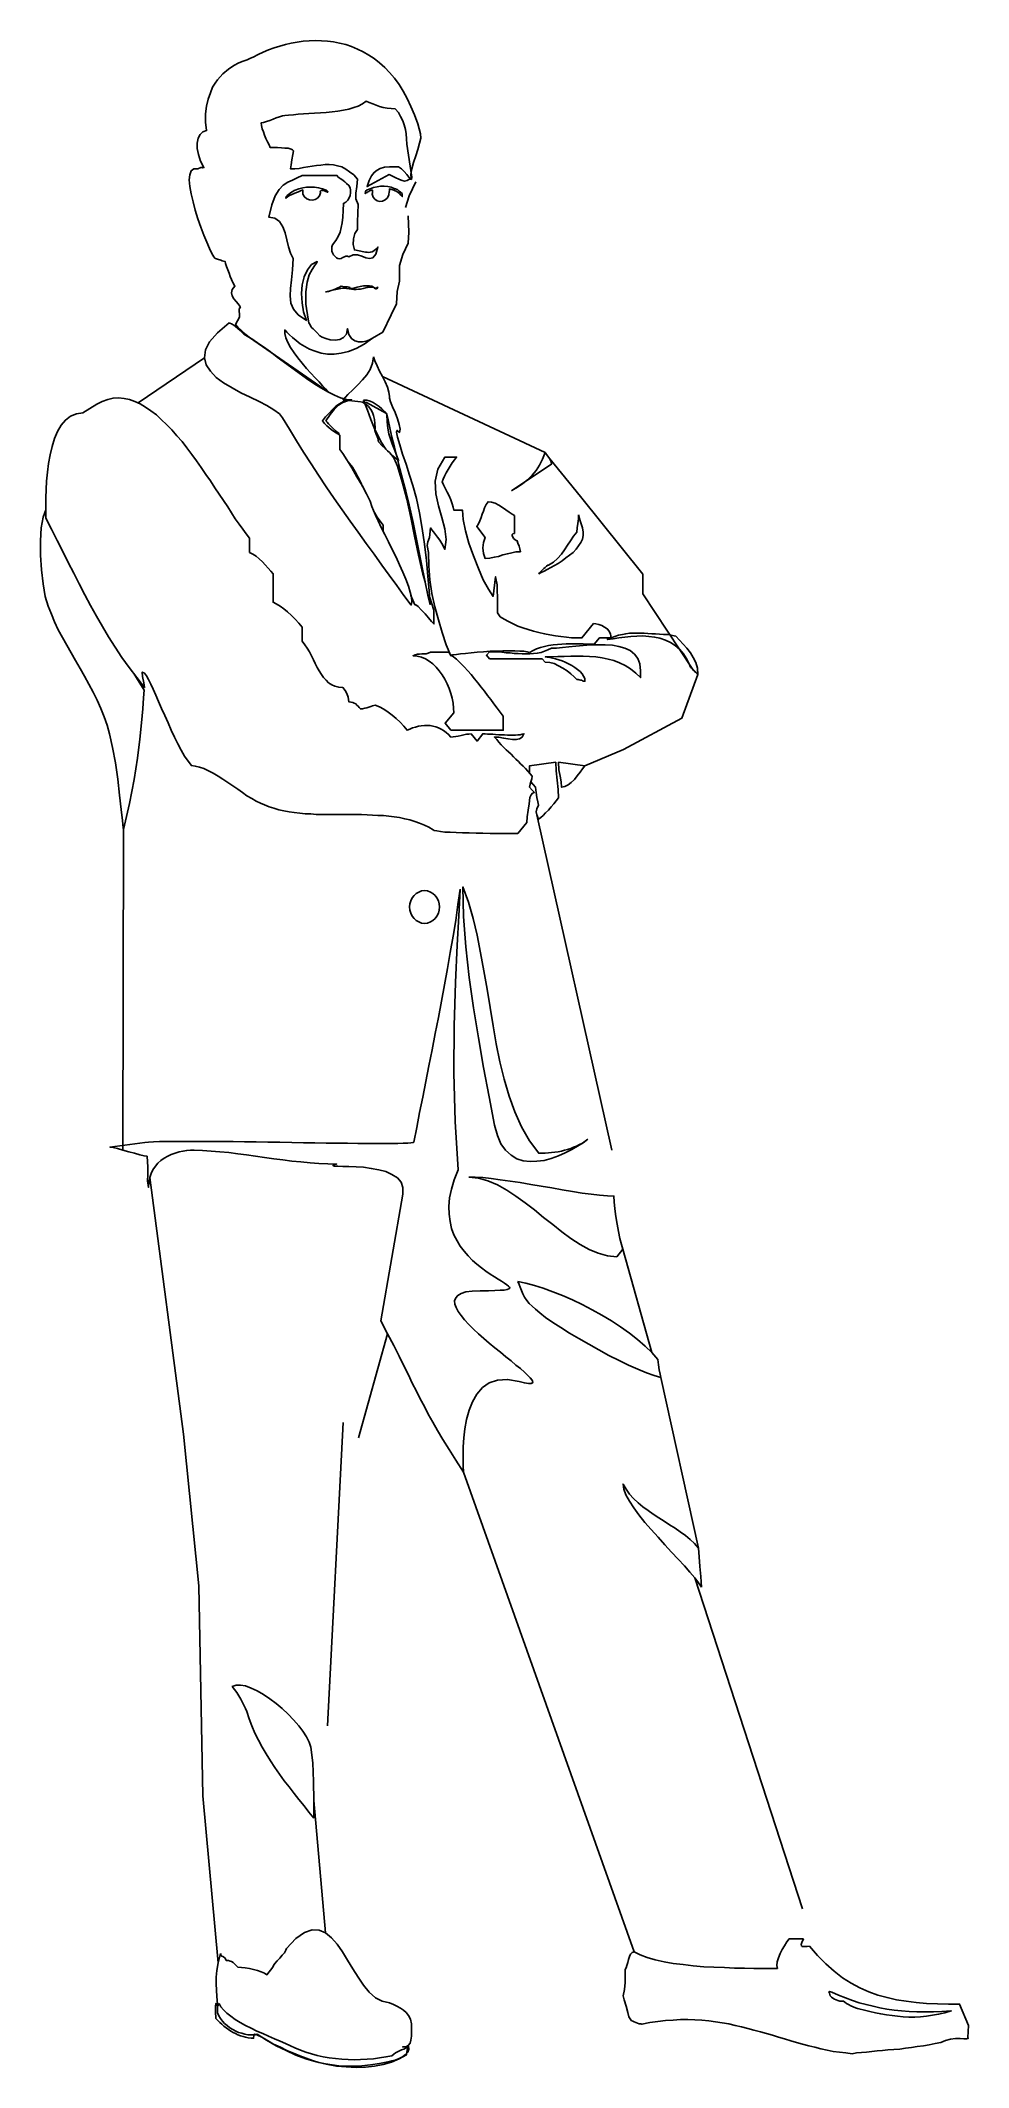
# Model space of a CAD drawing. Extents: x 638 to 721, y -371 to -190.
import ezdxf

# ---------------------------------------------------------------- set-up
doc = ezdxf.new("R2010")
doc.units = 0
doc.header["$LTSCALE"] = 25
doc.layers.get('0').update_dxf_attribs({"linetype": 'CONTINUOUS'})
doc.layers.add('7', color=7, linetype='CONTINUOUS')

msp = doc.modelspace()

# ---------------------------------------------------------------- linework, layer by layer
for p, q in [((670.77, -204.3), (671.35, -203.04)), ((670.43, -205.34), (670.77, -204.3)), ((670.66, -206.09), (670.72, -207.53)), ((670.72, -207.53), (670.66, -208.51)), ((670.66, -208.51), (670.2, -209.54)), ((670.2, -209.54), (669.91, -210.52)), ((669.91, -210.52), (669.91, -211.9)), ((669.68, -212.82), (669.62, -213.92)), ((669.91, -211.9), (669.68, -212.82)), ((669.62, -213.92), (669.16, -214.9)), ((668.41, -216.45), (667.48, -216.99)), ((669.16, -214.9), (668.41, -216.45)), ((646.62, -222.75), (652.54, -218.72)), ((666.26, -314.95), (668.84, -305.67)), ((663.49, -340.6), (664.87, -313.57)), ((675.6, -317.99), (690.78, -360.72)), ((663.32, -359.03), (662.28, -347.25))]:
    msp.add_line(p, q)
for points in [[(668.38, -220.39), (682.87, -227.15)], [(683.27, -227.74), (686.02, -231.08)], [(686.02, -231.08), (691.57, -238.01), (691.57, -239.75), (695.95, -246.41), (696.47, -246.93), (695.04, -250.84), (689.84, -253.61), (686.41, -255.07), (686.2, -255.34)], [(688.8, -289.31), (682.12, -259.45)], [(645.33, -260.76), (645.27, -289.3)], [(647.66, -291.76), (650.66, -314.61), (652.04, -328.12), (652.39, -346.84), (653.74, -361.7)], [(692.36, -307.35), (689.78, -298.13)], [(696.53, -324.76), (693.16, -309.56)], [(705.79, -356.89), (696.2, -327.4)]]:
    msp.add_lwpolyline(points)
at = {"layer": '7', "linetype": 'CONTINUOUS'}
for points in [[(663.57, -221.8), (663.49, -221.7), (663.3, -221.49), (663.05, -221.22), (662.74, -220.88), (662.4, -220.51), (662.01, -220.11), (661.63, -219.68), (661.24, -219.22), (660.86, -218.74), (660.51, -218.28), (660.2, -217.82), (659.95, -217.37), (659.78, -216.95), (659.68, -216.57), (659.68, -216.24), (659.86, -216.45), (660.09, -216.68), (660.36, -216.93), (660.7, -217.2), (661.05, -217.47), (661.47, -217.72), (661.9, -217.95), (662.4, -218.14), (662.92, -218.3), (663.49, -218.39), (664.07, -218.39), (664.69, -218.32), (665.36, -218.16), (666.05, -217.89), (666.76, -217.51), (667.48, -216.99), (667.23, -217.12), (666.94, -217.24), (666.61, -217.3), (666.26, -217.3), (665.92, -217.22), (665.63, -217.01), (665.4, -216.66), (665.26, -216.12), (665.17, -216.62), (664.92, -216.93), (664.59, -217.1), (664.17, -217.16), (663.74, -217.12), (663.34, -217.01), (663.01, -216.89), (662.8, -216.76), (662.55, -216.47), (662.34, -216.28), (662.2, -216.16), (662.09, -216.05), (661.99, -215.95), (661.93, -215.8), (661.84, -215.6), (661.76, -215.3), (661.57, -213.95), (661.55, -212.85), (661.68, -211.99), (661.86, -211.35), (662.11, -210.87), (662.34, -210.54), (662.51, -210.31), (662.57, -210.16), (662.07, -210.43), (661.7, -210.89), (661.4, -211.52), (661.24, -212.22), (661.18, -213.01), (661.22, -213.83), (661.36, -214.64), (661.61, -215.39), (660.88, -214.91), (660.45, -214.39), (660.22, -213.85), (660.16, -213.22), (660.2, -212.56), (660.28, -211.77), (660.38, -210.89), (660.43, -209.89), (660.2, -209.41), (660.03, -208.83), (659.88, -208.23), (659.72, -207.6), (659.51, -207.06), (659.22, -206.6), (658.8, -206.29), (658.26, -206.19), (658.53, -205.1), (658.82, -204.31), (659.18, -203.75), (659.55, -203.35), (659.95, -203.08), (660.36, -202.9), (660.8, -202.71), (661.22, -202.5), (664.34, -202.5), (664.42, -202.6), (664.53, -202.69), (664.63, -202.77), (664.76, -202.83), (664.88, -202.94), (665.03, -203.04), (665.19, -203.19), (665.4, -203.37), (665.51, -203.58), (665.55, -203.79), (665.55, -204.02), (665.51, -204.27), (665.42, -204.48), (665.3, -204.69), (665.11, -204.85), (664.9, -204.98), (664.88, -205.62), (664.84, -206.19), (664.78, -206.69), (664.71, -207.12), (664.61, -207.54), (664.44, -207.91), (664.24, -208.29), (663.94, -208.66), (663.88, -208.85), (663.86, -209.04), (663.88, -209.23), (663.94, -209.39), (664.03, -209.56), (664.13, -209.68), (664.28, -209.81), (664.42, -209.89), (664.57, -209.91), (664.69, -209.89), (664.8, -209.83), (664.9, -209.77), (665.01, -209.72), (665.13, -209.68), (665.26, -209.68), (665.4, -209.72), (665.78, -209.56), (666.17, -209.56), (666.55, -209.66), (666.9, -209.81), (667.23, -209.87), (667.53, -209.81), (667.78, -209.5), (667.98, -208.87), (667.8, -209.06), (667.61, -209.2), (667.46, -209.29), (667.3, -209.33), (667.15, -209.35), (667.01, -209.33), (666.86, -209.31), (666.73, -209.29), (665.88, -209.12), (665.76, -208.64), (665.8, -208.14), (665.92, -207.66), (666.15, -207.29), (666.15, -206.62), (666.23, -205.06), (666.01, -204.58), (666.01, -204.06), (666.09, -203.48), (666.15, -202.81), (665.82, -202.44), (665.46, -202.15), (665.11, -201.92), (664.76, -201.73), (664.38, -201.63), (664.01, -201.54), (663.65, -201.52), (663.28, -201.52), (662.88, -201.56), (662.51, -201.61), (662.13, -201.67), (661.74, -201.73), (661.36, -201.79), (660.97, -201.85), (660.59, -201.88), (660.2, -201.9), (660.24, -201.54), (660.32, -201.08), (660.41, -200.63), (660.45, -200.29), (660.38, -200.19), (660.24, -200.13), (659.99, -200.06), (659.7, -200.04), (659.39, -200.02), (659.03, -200), (658.7, -200), (658.39, -200), (658.28, -199.75), (658.16, -199.48), (658.01, -199.19), (657.89, -198.9), (657.78, -198.61), (657.68, -198.32), (657.62, -198.04), (657.59, -197.79), (657.8, -197.77), (658.07, -197.69), (658.34, -197.59), (658.64, -197.46), (658.93, -197.36), (659.2, -197.25), (659.47, -197.17), (659.68, -197.15), (660.03, -197.11), (660.45, -197.07), (660.88, -197.02), (661.34, -197), (661.84, -196.96), (662.34, -196.94), (662.86, -196.92), (663.38, -196.88), (663.9, -196.82), (664.42, -196.75), (664.9, -196.67), (665.38, -196.57), (665.82, -196.44), (666.23, -196.3), (666.61, -196.11), (666.92, -195.88), (667.21, -196), (667.53, -196.11), (667.82, -196.23), (668.13, -196.34), (668.44, -196.42), (668.8, -196.48), (669.15, -196.52), (669.52, -196.55), (669.8, -196.88), (670, -197.23), (670.19, -197.61), (670.32, -197.98), (670.42, -198.38), (670.5, -198.79), (670.52, -199.23), (670.54, -199.69), (671, -202.65), (670.96, -202.83), (670.88, -202.81), (670.73, -202.65), (670.54, -202.4), (670.32, -202.13), (670.07, -201.88), (669.82, -201.73), (669.55, -201.71), (669, -201.71), (668.57, -201.75), (668.19, -201.85), (667.9, -202), (667.63, -202.21), (667.4, -202.52), (667.21, -202.94), (667.01, -203.48), (668.98, -202.4), (669.52, -202.67), (669.9, -202.83), (670.15, -202.94), (670.34, -202.98), (670.46, -202.96), (670.59, -202.92), (670.73, -202.83), (670.94, -202.75), (670.92, -202.38), (671, -201.9), (671.15, -201.33), (671.36, -200.75), (671.54, -200.17), (671.69, -199.61), (671.79, -199.15), (671.77, -198.77), (671.52, -197.9), (671.23, -197.09), (670.92, -196.34), (670.59, -195.63), (670.23, -194.98), (669.86, -194.38), (669.44, -193.82), (669.02, -193.32), (668.59, -192.86), (668.13, -192.44), (667.65, -192.07), (667.17, -191.76), (666.67, -191.47), (666.15, -191.22), (665.63, -191.01), (665.11, -190.82), (664.57, -190.7), (664.03, -190.59), (663.49, -190.51), (662.95, -190.49), (662.4, -190.47), (661.86, -190.49), (661.32, -190.53), (660.8, -190.61), (660.26, -190.7), (659.74, -190.82), (659.24, -190.97), (658.74, -191.13), (658.24, -191.3), (657.76, -191.51), (657.3, -191.72), (656.87, -191.94), (656.64, -192.05), (656.35, -192.17), (655.99, -192.3), (655.6, -192.46), (655.16, -192.69), (654.68, -193.01), (654.18, -193.42), (653.68, -193.96), (653.49, -194.26), (653.26, -194.63), (653.06, -195.13), (652.87, -195.69), (652.7, -196.32), (652.62, -197), (652.62, -197.73), (652.72, -198.48), (652.39, -198.61), (652.14, -198.84), (651.97, -199.17), (651.89, -199.61), (651.89, -200.09), (651.99, -200.63), (652.18, -201.21), (652.49, -201.79), (652.35, -201.81), (652.31, -201.79), (652.2, -201.77), (651.93, -201.88), (651.58, -201.88), (651.35, -202.06), (651.22, -202.42), (651.18, -202.88), (651.22, -203.46), (651.35, -204.12), (651.52, -204.83), (651.72, -205.58), (651.95, -206.35), (652.2, -207.1), (652.47, -207.81), (652.74, -208.43), (652.97, -209), (653.2, -209.43), (653.37, -209.72), (653.49, -209.87), (653.6, -209.91), (653.7, -209.93), (653.78, -209.97), (653.89, -210), (653.99, -210.04), (654.12, -210.08), (654.24, -210.12), (654.39, -210.16), (654.41, -210.33), (654.49, -210.58), (654.6, -210.89), (654.72, -211.18), (654.83, -211.49), (654.93, -211.74), (655.01, -211.91), (655.03, -211.97), (655.24, -212.35), (654.99, -212.64), (654.93, -212.93), (654.99, -213.22), (655.14, -213.47), (655.35, -213.72), (655.53, -213.93), (655.68, -214.12), (655.74, -214.26), (655.62, -214.35), (655.62, -214.56), (655.64, -214.85), (655.66, -215.12), (655.3, -215.76), (655.51, -215.99), (655.82, -216.3), (656.22, -216.66), (656.55, -216.93), (656.55, -216.93), (663.57, -221.8)], [(663.53, -203.92), (663.49, -203.87), (663.44, -203.83), (663.4, -203.81), (663.36, -203.79), (663.03, -203.67), (662.7, -203.58), (662.34, -203.54), (661.99, -203.52), (661.63, -203.54), (661.3, -203.58), (660.95, -203.67), (660.61, -203.79), (660.53, -203.83), (660.41, -203.9), (660.28, -203.98), (660.16, -204.06), (660.03, -204.17), (659.91, -204.27), (659.82, -204.37), (659.78, -204.48), (659.78, -204.52), (659.95, -204.37), (660.11, -204.27), (660.3, -204.17), (660.51, -204.08), (660.72, -204), (660.9, -203.94), (661.09, -203.85), (661.28, -203.77), (661.28, -203.87), (661.28, -203.96), (661.28, -204.06), (661.3, -204.15), (661.45, -204.39), (661.65, -204.56), (661.88, -204.67), (662.15, -204.69), (662.38, -204.62), (662.61, -204.5), (662.78, -204.29), (662.86, -204.02), (662.86, -204), (662.86, -203.98), (662.84, -203.96), (662.84, -203.94), (662.84, -203.92), (662.86, -203.87), (662.88, -203.85), (662.9, -203.83), (663.07, -203.83), (663.22, -203.85), (663.34, -203.9), (663.49, -203.96), (663.51, -203.96), (663.51, -203.94), (663.53, -203.94), (663.53, -203.92)], [(666.82, -204.02), (666.86, -203.96), (666.88, -203.9), (666.92, -203.83), (666.96, -203.79), (667.28, -203.67), (667.59, -203.56), (667.9, -203.5), (668.21, -203.44), (668.52, -203.44), (668.86, -203.48), (669.17, -203.54), (669.48, -203.67), (669.55, -203.69), (669.61, -203.71), (669.65, -203.73), (669.71, -203.75), (669.8, -203.81), (669.88, -203.87), (670, -203.98), (670.13, -204.1), (670.15, -204.37), (670.02, -204.23), (669.9, -204.1), (669.77, -204), (669.67, -203.92), (669.52, -203.85), (669.38, -203.79), (669.21, -203.75), (669, -203.69), (669, -203.81), (668.98, -203.98), (668.96, -204.15), (668.94, -204.25), (668.8, -204.5), (668.61, -204.67), (668.38, -204.77), (668.15, -204.79), (667.92, -204.73), (667.71, -204.6), (667.55, -204.42), (667.46, -204.15), (667.46, -204.12), (667.48, -204.08), (667.48, -204.06), (667.48, -204.04), (667.48, -204), (667.48, -203.92), (667.48, -203.85), (667.48, -203.79), (667.4, -203.79), (667.32, -203.81), (667.23, -203.85), (667.17, -203.9), (667.09, -203.94), (667.01, -204), (666.92, -204.04), (666.86, -204.08), (666.84, -204.08), (666.84, -204.06), (666.82, -204.04), (666.82, -204.02)], [(663.3, -212.85), (663.47, -212.83), (663.63, -212.79), (663.82, -212.72), (664.03, -212.66), (664.22, -212.58), (664.4, -212.49), (664.57, -212.43), (664.71, -212.35), (664.82, -212.39), (664.92, -212.41), (665.05, -212.41), (665.15, -212.41), (665.28, -212.41), (665.38, -212.43), (665.49, -212.47), (665.57, -212.54), (665.84, -212.51), (666.13, -212.45), (666.4, -212.39), (666.69, -212.33), (666.94, -212.31), (667.21, -212.31), (667.44, -212.35), (667.67, -212.49), (667.86, -212.58), (667.96, -212.49), (667.94, -212.45), (667.75, -212.58), (667.67, -212.51), (667.57, -212.45), (667.46, -212.43), (667.34, -212.43), (667.23, -212.43), (667.11, -212.45), (667.01, -212.47), (666.9, -212.49), (666.67, -212.56), (666.44, -212.6), (666.26, -212.62), (666.05, -212.64), (665.84, -212.64), (665.65, -212.62), (665.42, -212.58), (665.19, -212.54), (664.94, -212.51), (664.67, -212.54), (664.38, -212.6), (664.09, -212.66), (663.82, -212.74), (663.59, -212.81), (663.4, -212.85), (663.3, -212.85)], [(654.74, -215.62), (653.68, -216.49), (652.99, -217.3), (652.62, -218.03), (652.54, -218.72), (652.68, -219.34), (653.06, -219.93), (653.58, -220.47), (654.24, -220.95), (654.99, -221.41), (655.78, -221.84), (656.6, -222.24), (657.39, -222.63), (658.09, -222.99), (658.72, -223.36), (659.2, -223.72), (659.49, -224.07), (660.09, -225.09), (660.72, -226.11), (661.36, -227.13), (662.03, -228.17), (662.7, -229.19), (663.38, -230.23), (664.09, -231.25), (664.8, -232.27), (665.51, -233.27), (666.21, -234.27), (666.92, -235.27), (667.63, -236.23), (668.32, -237.19), (668.98, -238.1), (669.65, -239.02), (670.29, -239.89), (670.94, -240.75), (671, -240.46), (670.96, -240.06), (670.86, -239.6), (670.69, -239.06), (670.46, -238.46), (670.19, -237.83), (669.9, -237.17), (669.59, -236.48), (669.25, -235.79), (668.92, -235.11), (668.59, -234.46), (668.28, -233.84), (668, -233.25), (667.75, -232.75), (667.57, -232.32), (667.44, -231.98), (667.28, -231.5), (666.96, -230.86), (666.57, -230.11), (666.11, -229.32), (665.65, -228.53), (665.21, -227.82), (664.86, -227.26), (664.59, -226.9), (664.59, -225.63), (664.4, -225.51), (664.19, -225.38), (664.01, -225.26), (663.82, -225.11), (663.61, -224.95), (663.42, -224.78), (663.22, -224.57), (663.03, -224.34), (663.32, -223.99), (663.63, -223.65), (663.92, -223.34), (664.24, -223.05), (664.55, -222.82), (664.9, -222.63), (665.26, -222.51), (665.63, -222.47), (665.17, -222.43), (664.65, -222.28), (664.11, -222.05), (663.51, -221.76), (662.9, -221.41), (662.26, -221.01), (661.61, -220.57), (660.97, -220.09), (660.3, -219.61), (659.66, -219.14), (659.01, -218.66), (658.41, -218.2), (657.8, -217.76), (657.26, -217.39), (656.74, -217.03), (656.28, -216.76), (656.18, -216.72), (656.05, -216.62), (655.89, -216.47), (655.7, -216.3), (655.51, -216.12), (655.26, -215.91), (655.01, -215.74), (654.74, -215.62)], [(667.57, -218.64), (667.69, -219.01), (667.9, -219.45), (668.13, -219.91), (668.38, -220.39), (668.63, -220.88), (668.84, -221.34), (668.96, -221.78), (669.02, -222.16), (669, -222.32), (669.09, -222.65), (669.27, -223.09), (669.5, -223.61), (669.71, -224.15), (669.88, -224.67), (669.96, -225.09), (669.9, -225.38), (669.69, -225.2), (669.63, -225.34), (669.71, -225.8), (669.92, -226.47), (670.17, -227.3), (670.48, -228.21), (670.79, -229.17), (671.09, -230.09), (671.4, -231.25), (671.67, -232.55), (671.92, -233.92), (672.11, -235.34), (672.29, -236.77), (672.42, -238.17), (672.54, -239.48), (672.63, -240.69), (672.59, -240.62), (672.42, -239.87), (672.15, -238.58), (671.84, -236.96), (671.48, -235.17), (671.11, -233.4), (670.77, -231.82), (670.46, -230.61), (670.19, -229.63), (669.94, -228.63), (669.69, -227.65), (669.46, -226.69), (669.23, -225.8), (669.05, -224.97), (668.88, -224.26), (668.75, -223.68), (666.96, -222.72), (664.88, -222.47), (665.3, -222.01), (665.74, -221.57), (666.19, -221.13), (666.61, -220.7), (666.98, -220.24), (667.28, -219.76), (667.48, -219.22), (667.57, -218.64)], [(681.5, -257.9), (681.45, -258.45), (681.35, -259.03), (681.27, -259.61), (681.23, -260.13), (680.43, -261.09), (680.06, -261.09), (679.6, -261.09), (679.1, -261.09), (678.54, -261.09), (677.96, -261.09), (677.33, -261.07), (676.73, -261.07), (676.1, -261.05), (675.5, -261.03), (674.94, -261.01), (674.42, -260.99), (673.94, -260.97), (673.54, -260.92), (673.23, -260.88), (673, -260.84), (672.9, -260.78), (672.5, -260.55), (672.11, -260.36), (671.67, -260.17), (671.25, -260.03), (670.82, -259.9), (670.36, -259.8), (669.9, -259.69), (669.42, -259.63), (668.96, -259.57), (668.48, -259.51), (667.98, -259.49), (667.48, -259.47), (667.01, -259.45), (666.51, -259.42), (665.98, -259.42), (665.49, -259.42), (664.99, -259.42), (664.49, -259.42), (663.99, -259.42), (663.47, -259.42), (662.97, -259.4), (662.49, -259.4), (661.99, -259.36), (661.49, -259.34), (661.01, -259.3), (660.53, -259.24), (660.07, -259.17), (659.61, -259.09), (659.16, -258.99), (658.72, -258.86), (658.28, -258.72), (657.87, -258.55), (657.51, -258.4), (657.14, -258.22), (656.74, -257.99), (656.32, -257.74), (655.91, -257.45), (655.49, -257.15), (655.05, -256.86), (654.62, -256.55), (654.18, -256.26), (653.74, -255.99), (653.31, -255.74), (652.89, -255.51), (652.49, -255.32), (652.1, -255.18), (651.72, -255.09), (651.37, -255.05), (651.08, -254.66), (650.77, -254.2), (650.47, -253.68), (650.16, -253.12), (649.87, -252.51), (649.58, -251.89), (649.29, -251.24), (649, -250.6), (648.72, -249.97), (648.45, -249.35), (648.2, -248.79), (647.98, -248.24), (647.75, -247.79), (647.54, -247.37), (647.37, -247.06), (647.2, -246.83), (647, -246.72), (647.02, -247.12), (647.14, -247.68), (647.2, -248.1), (646.5, -247.2), (645.83, -246.31), (645.19, -245.41), (644.58, -244.5), (644, -243.58), (643.44, -242.66), (642.92, -241.73), (642.4, -240.79), (641.87, -239.83), (641.37, -238.87), (640.9, -237.92), (640.4, -236.96), (639.92, -235.98), (639.42, -235), (638.92, -234), (638.4, -233), (638.4, -232.48), (638.4, -231.88), (638.42, -231.19), (638.44, -230.46), (638.48, -229.71), (638.56, -228.92), (638.65, -228.13), (638.79, -227.36), (638.96, -226.63), (639.19, -225.92), (639.44, -225.3), (639.77, -224.74), (640.15, -224.28), (640.6, -223.92), (641.13, -223.72), (641.71, -223.63), (642.94, -222.86), (643.42, -222.61), (643.92, -222.43), (644.39, -222.32), (644.87, -222.3), (645.37, -222.34), (645.85, -222.45), (646.33, -222.61), (646.81, -222.84), (647.29, -223.13), (647.77, -223.45), (648.25, -223.82), (648.7, -224.24), (649.16, -224.67), (649.62, -225.15), (650.08, -225.67), (650.54, -226.19), (650.97, -226.76), (651.41, -227.34), (651.83, -227.92), (652.24, -228.51), (652.66, -229.11), (653.06, -229.69), (653.45, -230.3), (653.85, -230.88), (654.22, -231.44), (654.6, -232), (654.95, -232.55), (655.28, -233.07), (655.62, -233.54), (655.95, -234), (656.26, -234.42), (656.55, -234.79), (656.55, -236.06), (656.84, -236.21), (657.14, -236.4), (657.41, -236.65), (657.7, -236.9), (657.95, -237.17), (658.2, -237.46), (658.43, -237.73), (658.64, -237.98), (658.64, -240.5), (658.93, -240.64), (659.26, -240.85), (659.59, -241.08), (659.93, -241.37), (660.28, -241.69), (660.61, -242.02), (660.93, -242.37), (661.24, -242.73), (661.24, -243.98), (661.47, -244.29), (661.68, -244.6), (661.88, -244.93), (662.05, -245.29), (662.24, -245.64), (662.4, -245.97), (662.57, -246.31), (662.76, -246.62), (662.95, -246.93), (663.13, -247.2), (663.36, -247.45), (663.59, -247.68), (663.86, -247.85), (664.15, -247.99), (664.49, -248.08), (664.86, -248.1), (665.05, -248.35), (665.21, -248.62), (665.34, -248.95), (665.38, -249.37), (665.57, -249.39), (665.74, -249.43), (665.86, -249.49), (666.01, -249.56), (666.11, -249.66), (666.21, -249.76), (666.32, -249.89), (666.42, -250.01), (666.61, -249.99), (666.8, -249.95), (666.98, -249.91), (667.17, -249.85), (667.34, -249.78), (667.48, -249.72), (667.61, -249.7), (667.73, -249.68), (668.13, -249.83), (668.5, -250.03), (668.9, -250.28), (669.25, -250.55), (669.61, -250.87), (669.96, -251.2), (670.27, -251.55), (670.57, -251.91), (670.82, -251.8), (671.07, -251.7), (671.31, -251.62), (671.59, -251.55), (671.84, -251.51), (672.11, -251.49), (672.36, -251.49), (672.63, -251.49), (672.88, -251.53), (673.13, -251.6), (673.38, -251.68), (673.61, -251.8), (673.83, -251.93), (674.06, -252.1), (674.27, -252.28), (674.48, -252.51), (674.69, -252.49), (674.9, -252.47), (675.13, -252.43), (675.38, -252.37), (675.63, -252.3), (675.85, -252.26), (676.06, -252.24), (676.27, -252.22), (676.81, -252.87), (677.31, -252.22), (677.52, -252.22), (677.73, -252.24), (677.98, -252.24), (678.21, -252.26), (678.46, -252.28), (678.73, -252.3), (678.98, -252.32), (679.25, -252.32), (679.5, -252.35), (679.75, -252.35), (679.98, -252.35), (680.23, -252.35), (680.43, -252.32), (680.64, -252.3), (680.81, -252.26), (680.98, -252.22), (680.83, -252.51), (680.58, -252.68), (680.29, -252.74), (679.96, -252.72), (679.56, -252.68), (679.16, -252.6), (678.75, -252.53), (678.35, -252.51), (678.56, -252.74), (678.75, -252.97), (678.96, -253.2), (679.16, -253.41), (679.39, -253.64), (679.6, -253.84), (679.83, -254.05), (680.04, -254.26), (680.25, -254.47), (680.48, -254.68), (680.68, -254.89), (680.91, -255.11), (681.12, -255.32), (681.33, -255.55), (681.52, -255.78), (681.72, -256.01), (681.68, -256.24), (681.6, -256.49), (681.52, -256.72), (681.48, -256.97), (681.72, -257.24), (681.85, -257.38), (681.91, -257.45), (681.89, -257.45), (681.83, -257.47), (681.75, -257.51), (681.62, -257.65), (681.5, -257.9)], [(665.44, -222.53), (665.28, -222.55), (664.86, -222.7), (664.47, -222.95), (664.09, -223.32), (663.72, -223.78), (663.34, -224.34), (663.47, -224.47), (663.59, -224.61), (663.72, -224.76), (663.86, -224.9), (664.01, -225.05), (664.17, -225.2), (664.32, -225.32), (664.49, -225.44), (664.49, -225.57), (664.49, -225.57)], [(672.17, -238.69), (671.98, -238), (671.59, -236.31), (671.23, -234.61), (670.9, -232.94), (670.54, -231.32), (670.15, -229.78), (669.71, -228.38), (669.52, -227.92), (669.36, -227.61), (669.19, -227.36), (669.02, -227.17), (668.84, -227.01), (668.63, -226.82), (668.36, -226.57), (668.03, -226.22), (667.96, -225.9), (667.82, -225.53), (667.71, -225.2), (667.73, -224.97), (667.71, -224.57), (667.67, -224.22), (667.59, -223.88), (667.48, -223.59), (667.34, -223.32), (667.13, -223.07), (666.9, -222.86), (666.61, -222.68), (666.61, -222.68), (666.61, -222.68)], [(666.69, -222.49), (666.98, -222.51), (667.28, -222.59), (667.55, -222.72), (667.82, -222.88), (668.09, -223.07), (668.34, -223.28), (668.57, -223.51), (668.77, -223.76), (668.8, -224.42), (668.86, -224.99), (668.96, -225.49), (669.09, -225.94), (669.25, -226.38), (669.42, -226.84), (669.61, -227.32), (669.82, -227.88), (669.19, -227.38), (668.69, -226.86), (668.3, -226.28), (667.96, -225.65), (667.65, -224.97), (667.36, -224.22), (667.05, -223.4), (666.69, -222.49)], [(682.87, -227.15), (682.64, -227.76), (682.37, -228.28), (682.06, -228.76), (681.7, -229.19), (681.31, -229.59), (680.87, -229.92), (680.41, -230.25), (679.89, -230.55), (683.43, -228.21), (683.39, -227.99), (683.27, -227.74), (683.08, -227.46), (682.87, -227.15)], [(665.32, -227.99), (665.44, -228.13), (665.71, -228.48), (665.96, -228.9), (666.19, -229.32), (666.42, -229.78), (666.61, -230.19), (666.61, -230.19)], [(672.48, -236.08), (672.5, -237.27), (672.61, -238.5), (672.79, -239.71), (673.04, -240.92), (673.36, -242.08), (673.71, -243.21), (674.06, -244.29), (674.46, -245.27), (674.65, -245.2), (674.96, -245.16), (675.33, -245.1), (675.77, -245.06), (676.27, -245), (676.81, -244.95), (677.37, -244.91), (677.96, -244.87), (678.54, -244.85), (679.1, -244.83), (679.64, -244.83), (680.16, -244.83), (680.6, -244.85), (680.98, -244.87), (681.27, -244.91), (681.48, -244.98), (681.79, -244.81), (682.1, -244.66), (682.45, -244.54), (682.81, -244.45), (683.18, -244.37), (683.58, -244.31), (683.97, -244.27), (684.35, -244.23), (684.74, -244.2), (685.14, -244.2), (685.51, -244.2), (685.89, -244.2), (686.24, -244.2), (686.6, -244.23), (686.93, -244.23), (687.22, -244.23), (687.7, -243.68), (688.74, -243.68), (688.7, -243.35), (688.57, -243.08), (688.39, -242.87), (688.16, -242.71), (687.91, -242.56), (687.64, -242.48), (687.39, -242.44), (687.18, -242.41), (686.14, -243.68), (685.7, -243.68), (685.22, -243.66), (684.76, -243.62), (684.26, -243.56), (683.79, -243.5), (683.29, -243.41), (682.81, -243.31), (682.31, -243.21), (681.83, -243.08), (681.35, -242.93), (680.89, -242.79), (680.43, -242.62), (680.02, -242.44), (679.6, -242.23), (679.23, -242.02), (678.87, -241.79), (678.62, -241.46), (678.62, -240.56), (678.58, -238.96), (678.46, -238.23), (678.23, -239.98), (677.81, -239.35), (677.35, -238.52), (676.92, -237.5), (676.48, -236.38), (676.08, -235.25), (675.77, -234.13), (675.58, -233.13), (675.5, -232.3), (674.73, -232.3), (674.69, -232.02), (674.6, -231.73), (674.46, -231.38), (674.31, -231.03), (674.13, -230.69), (673.96, -230.34), (673.81, -230.05), (673.69, -229.78), (673.79, -229.53), (673.92, -229.26), (674.06, -228.96), (674.23, -228.67), (674.42, -228.38), (674.58, -228.09), (674.79, -227.82), (674.98, -227.57), (673.94, -227.57), (673.31, -228.65), (673.08, -229.73), (673.13, -230.84), (673.38, -231.9), (673.67, -232.96), (673.94, -233.96), (674.06, -234.92), (673.94, -235.79), (673.81, -235.54), (673.67, -235.27), (673.48, -234.98), (673.29, -234.71), (673.11, -234.46), (672.92, -234.23), (672.77, -234.04), (672.65, -233.88), (672.56, -234.73), (672.42, -235.13), (672.36, -235.44), (672.48, -236.08)], [(646.18, -246.79), (646.23, -246.85), (646.56, -247.37), (646.87, -247.87), (647.16, -248.33), (647.1, -249.03), (647.04, -250.01), (646.93, -251.24), (646.79, -252.7), (646.58, -254.39), (646.27, -256.3), (645.87, -258.42), (645.33, -260.76), (645.29, -260.59), (645.23, -259.94), (645.12, -258.95), (644.98, -257.68), (644.81, -256.26), (644.6, -254.8), (644.35, -253.43), (644.08, -252.22), (643.87, -251.45), (643.6, -250.7), (643.31, -249.97), (642.98, -249.24), (642.62, -248.51), (642.25, -247.81), (641.85, -247.1), (641.46, -246.41), (641.06, -245.7), (640.65, -245.02), (640.27, -244.33), (639.88, -243.64), (639.52, -242.96), (639.19, -242.25), (638.9, -241.56), (638.63, -240.85), (638.36, -239.98), (638.17, -238.87), (638.02, -237.63), (637.94, -236.31), (637.94, -235.04), (638, -233.88), (638.17, -232.92), (638.4, -232.27), (638.4, -232.27), (638.4, -232.27)], [(667.55, -232.25), (667.55, -232.25)], [(668.44, -234.17), (668.44, -233.63), (668.17, -233.29), (667.9, -232.92), (667.67, -232.5), (667.55, -232.27), (667.55, -232.25)], [(680.14, -234.38), (680.14, -232.79), (679.93, -232.65), (679.66, -232.48), (679.37, -232.27), (679.06, -232.07), (678.75, -231.86), (678.41, -231.69), (678.1, -231.59), (677.79, -231.55), (677.62, -231.8), (677.48, -232.09), (677.37, -232.38), (677.27, -232.67), (677.17, -232.96), (677.06, -233.25), (676.94, -233.52), (676.77, -233.77), (677.54, -234.73), (677.39, -235.19), (677.33, -235.67), (677.39, -236.15), (677.54, -236.61), (677.94, -236.58), (678.33, -236.5), (678.71, -236.42), (679.1, -236.29), (679.5, -236.19), (679.89, -236.11), (680.27, -236.02), (680.66, -236), (680.62, -235.75), (680.54, -235.5), (680.43, -235.25), (680.39, -235.02), (680.29, -235), (680.18, -234.92), (680.06, -234.81), (679.98, -234.69), (679.93, -234.59), (679.93, -234.48), (680, -234.4), (680.14, -234.38)], [(685.85, -232.71), (685.83, -233.07), (685.78, -233.48), (685.72, -233.88), (685.7, -234.25), (685.39, -234.63), (685.12, -235.02), (684.85, -235.42), (684.6, -235.83), (684.31, -236.23), (683.97, -236.61), (683.6, -236.92), (683.16, -237.19), (683.1, -237.21), (682.99, -237.29), (682.87, -237.4), (682.75, -237.5), (682.6, -237.65), (682.47, -237.77), (682.37, -237.88), (682.31, -237.96), (682.52, -237.85), (682.77, -237.73), (683.06, -237.58), (683.37, -237.42), (683.7, -237.23), (684.04, -237.04), (684.37, -236.81), (684.72, -236.56), (685.04, -236.31), (685.35, -236.06), (685.62, -235.77), (685.85, -235.48), (686.03, -235.19), (686.18, -234.88), (686.26, -234.56), (686.26, -234.25), (686.18, -233.88), (685.99, -233.25), (685.85, -232.73), (685.85, -232.71)], [(668.44, -234.17), (668.44, -234.17)], [(670.92, -239.89), (671, -240.1), (671.27, -240.73), (671.36, -240.73), (671.56, -240.89), (671.84, -241.19), (672.17, -241.54), (672.48, -241.89), (672.75, -242.21), (672.94, -242.39), (672.96, -242.44), (672.96, -241.21), (672.59, -240.08), (672.59, -240.08)], [(693.78, -243.37), (693.41, -243.37), (693.05, -243.35), (692.7, -243.33), (692.36, -243.31), (692.01, -243.29), (691.68, -243.27), (691.36, -243.25), (691.03, -243.25), (690.7, -243.25), (690.39, -243.27), (690.05, -243.31), (689.74, -243.37), (689.41, -243.43), (689.07, -243.54), (688.74, -243.66), (688.39, -243.83), (688.91, -243.75), (689.43, -243.66), (689.95, -243.6), (690.49, -243.54), (691.03, -243.52), (691.57, -243.5), (692.09, -243.54), (692.61, -243.6), (693.09, -243.71), (693.57, -243.87), (694.03, -244.08), (694.45, -244.35), (694.84, -244.68), (695.2, -245.1), (695.49, -245.58), (695.76, -246.14), (695.78, -246.22), (695.84, -246.31), (695.95, -246.41), (696.05, -246.54), (696.17, -246.66), (696.3, -246.77), (696.4, -246.85), (696.47, -246.93), (696.42, -246.37), (696.28, -245.87), (696.05, -245.41), (695.8, -245), (695.49, -244.6), (695.15, -244.23), (694.82, -243.87), (694.49, -243.52), (693.78, -243.37)], [(674.23, -244.95), (674.6, -245.27), (674.98, -245.58), (675.31, -245.91), (675.65, -246.25), (675.98, -246.6), (676.29, -246.95), (676.58, -247.33), (676.87, -247.68), (677.17, -248.06), (677.46, -248.43), (677.73, -248.81), (678.02, -249.18), (678.29, -249.56), (678.58, -249.93), (678.85, -250.28), (679.14, -250.64), (679.14, -251.91), (674.48, -251.91), (673.96, -251.26), (674.73, -250.35), (674.71, -249.93), (674.67, -249.49), (674.58, -249.06), (674.46, -248.62), (674.31, -248.18), (674.13, -247.76), (673.94, -247.35), (673.71, -246.97), (673.44, -246.62), (673.17, -246.29), (672.88, -246), (672.54, -245.75), (672.21, -245.54), (671.86, -245.39), (671.48, -245.31), (671.11, -245.27), (671.29, -245.18), (671.5, -245.12), (671.69, -245.12), (671.88, -245.1), (672.09, -245.1), (672.27, -245.1), (672.46, -245.04), (672.65, -244.95), (674.23, -244.95)], [(683.43, -244.6), (683.89, -244.58), (684.41, -244.54), (684.99, -244.48), (685.6, -244.41), (686.24, -244.35), (686.91, -244.31), (687.58, -244.29), (688.22, -244.29), (688.85, -244.33), (689.43, -244.43), (689.97, -244.58), (690.43, -244.81), (690.82, -245.12), (691.11, -245.52), (691.3, -246), (691.36, -246.6), (691.36, -247.22), (690.93, -246.81), (690.47, -246.43), (689.99, -246.14), (689.49, -245.89), (688.99, -245.7), (688.47, -245.56), (687.93, -245.45), (687.39, -245.37), (686.83, -245.33), (686.26, -245.31), (685.7, -245.31), (685.14, -245.31), (684.56, -245.33), (683.99, -245.35), (683.43, -245.37), (682.87, -245.37), (683.06, -245.39), (683.27, -245.41), (683.52, -245.47), (683.79, -245.54), (684.08, -245.62), (684.37, -245.72), (684.66, -245.85), (684.95, -246), (685.24, -246.14), (685.51, -246.31), (685.76, -246.49), (685.97, -246.68), (686.16, -246.87), (686.28, -247.1), (686.39, -247.31), (686.41, -247.54), (686.35, -247.54), (686.28, -247.52), (686.2, -247.49), (686.12, -247.45), (686.01, -247.43), (685.91, -247.41), (685.81, -247.39), (685.7, -247.39), (685.45, -247.14), (685.16, -246.89), (684.83, -246.62), (684.45, -246.37), (684.06, -246.16), (683.66, -245.97), (683.27, -245.87), (682.87, -245.83), (682.6, -245.54), (677.92, -245.54), (677.64, -245.22), (677.92, -244.91), (678.29, -244.91), (678.64, -244.93), (679.02, -244.95), (679.39, -245), (679.75, -245.02), (680.1, -245.06), (680.45, -245.08), (680.81, -245.1), (681.16, -245.1), (681.5, -245.1), (681.83, -245.08), (682.16, -245.04), (682.5, -244.98), (682.81, -244.87), (683.12, -244.75), (683.43, -244.6)], [(681.48, -255.74), (681.48, -255.07), (683.81, -254.76), (683.85, -255.53), (683.93, -256.34), (684.02, -257.18), (684.06, -257.93), (683.85, -258.18), (683.64, -258.45), (683.41, -258.74), (683.16, -259.01), (682.91, -259.26), (682.68, -259.51), (682.47, -259.69), (682.27, -259.84), (682.12, -259.45), (682.08, -259.17), (682.12, -258.92), (682.27, -258.57), (682.22, -258.28), (682.14, -257.9), (682.06, -257.45), (682.02, -256.99), (681.6, -256.49), (681.6, -256.49)], [(684.06, -254.76), (684.1, -255.43), (684.2, -255.99), (684.29, -256.51), (684.33, -256.99), (684.62, -256.93), (684.91, -256.78), (685.18, -256.55), (685.47, -256.28), (685.72, -255.97), (685.97, -255.63), (686.2, -255.34), (686.41, -255.07), (684.06, -254.76)], [(675.31, -266.05), (675.1, -267.42), (674.9, -268.84), (674.67, -270.25), (674.42, -271.69), (674.17, -273.12), (673.9, -274.58), (673.65, -276.04), (673.38, -277.5), (673.08, -278.93), (672.81, -280.37), (672.52, -281.81), (672.25, -283.2), (671.98, -284.6), (671.69, -285.95), (671.44, -287.28), (671.17, -288.59), (671.11, -288.64), (670.92, -288.66), (670.63, -288.68), (670.23, -288.7), (669.75, -288.72), (669.19, -288.72), (668.55, -288.72), (667.82, -288.72), (667.03, -288.72), (666.19, -288.72), (665.28, -288.7), (664.34, -288.7), (663.36, -288.68), (662.36, -288.66), (661.34, -288.66), (660.3, -288.64), (659.24, -288.61), (658.18, -288.59), (657.14, -288.57), (656.1, -288.57), (655.08, -288.55), (654.1, -288.55), (653.14, -288.53), (652.22, -288.53), (651.35, -288.53), (650.54, -288.53), (649.79, -288.53), (649.12, -288.55), (648.52, -288.55), (648, -288.57), (647.56, -288.59), (647.23, -288.64), (644.12, -289.03), (644.39, -289.07), (644.79, -289.16), (645.27, -289.3), (645.79, -289.45), (646.29, -289.59), (646.77, -289.74), (647.16, -289.82), (647.43, -289.86), (647.5, -290.84), (647.48, -291.51), (647.45, -292.03), (647.56, -292.63), (647.58, -292.18), (647.66, -291.76), (647.79, -291.38), (647.95, -291.05), (648.16, -290.74), (648.39, -290.47), (648.66, -290.22), (648.95, -290.01), (649.27, -289.84), (649.58, -289.7), (649.91, -289.57), (650.27, -289.47), (650.62, -289.41), (650.95, -289.34), (651.29, -289.32), (651.62, -289.32), (652.37, -289.34), (653.14, -289.39), (653.91, -289.45), (654.7, -289.53), (655.49, -289.63), (656.28, -289.74), (657.07, -289.84), (657.89, -289.95), (658.7, -290.07), (659.51, -290.18), (660.32, -290.28), (661.11, -290.36), (661.93, -290.45), (662.72, -290.51), (663.51, -290.53), (664.3, -290.55), (664.03, -290.63), (663.99, -290.7), (664.11, -290.74), (664.42, -290.74), (664.86, -290.76), (665.4, -290.78), (666.03, -290.8), (666.69, -290.84), (667.38, -290.93), (668.05, -291.05), (668.67, -291.22), (669.23, -291.47), (669.71, -291.78), (670.04, -292.15), (670.21, -292.63), (670.21, -293.22), (668.23, -304.52), (668.84, -305.67), (669.38, -306.71), (669.86, -307.65), (670.29, -308.52), (670.69, -309.31), (671.04, -310.06), (671.4, -310.77), (671.75, -311.46), (672.11, -312.14), (672.46, -312.83), (672.86, -313.54), (673.29, -314.29), (673.77, -315.1), (674.31, -315.97), (674.92, -316.93), (675.6, -317.99), (675.6, -317.87), (675.58, -317.56), (675.58, -317.08), (675.56, -316.45), (675.58, -315.74), (675.63, -314.95), (675.73, -314.14), (675.87, -313.29), (676.1, -312.48), (676.4, -311.73), (676.79, -311.04), (677.29, -310.46), (677.89, -310.04), (678.62, -309.79), (679.52, -309.73), (680.54, -309.91), (681.02, -310.04), (681.39, -310.1), (681.62, -310.1), (681.75, -310.04), (681.77, -309.94), (681.7, -309.79), (681.54, -309.58), (681.31, -309.35), (681.02, -309.08), (680.68, -308.77), (680.27, -308.46), (679.85, -308.08), (679.37, -307.71), (678.89, -307.31), (678.39, -306.92), (677.89, -306.5), (677.42, -306.08), (676.94, -305.67), (676.48, -305.25), (676.06, -304.83), (675.69, -304.44), (675.38, -304.04), (675.13, -303.67), (674.94, -303.34), (674.83, -303.02), (674.81, -302.73), (674.9, -302.46), (675.08, -302.25), (675.38, -302.09), (675.81, -301.94), (676.37, -301.86), (677.08, -301.84), (677.81, -301.84), (678.39, -301.82), (678.85, -301.79), (679.23, -301.77), (679.48, -301.73), (679.64, -301.67), (679.71, -301.61), (679.68, -301.52), (679.6, -301.42), (679.46, -301.3), (679.25, -301.15), (678.98, -300.98), (678.69, -300.8), (678.35, -300.59), (677.98, -300.36), (677.6, -300.09), (677.21, -299.8), (676.79, -299.48), (676.4, -299.13), (676.02, -298.73), (675.65, -298.32), (675.31, -297.86), (675.02, -297.38), (674.75, -296.84), (674.54, -296.28), (674.4, -295.67), (674.31, -295.01), (674.29, -294.32), (674.35, -293.57), (674.52, -292.8), (674.77, -291.95), (675.13, -291.07), (674.85, -286.76), (674.75, -282.43), (674.77, -278.23), (674.88, -274.37), (675.02, -271.04), (675.17, -268.44), (675.27, -266.69), (675.31, -266.05)], [(672.13, -266.19), (672.4, -266.21), (672.65, -266.32), (672.88, -266.44), (673.06, -266.63), (673.23, -266.84), (673.36, -267.09), (673.44, -267.36), (673.46, -267.65), (673.44, -267.94), (673.36, -268.21), (673.23, -268.46), (673.06, -268.67), (672.88, -268.86), (672.65, -268.98), (672.4, -269.09), (672.13, -269.11), (671.86, -269.09), (671.61, -268.98), (671.38, -268.86), (671.19, -268.67), (671.02, -268.46), (670.9, -268.21), (670.82, -267.94), (670.79, -267.65), (670.82, -267.36), (670.9, -267.09), (671.02, -266.84), (671.19, -266.63), (671.38, -266.44), (671.61, -266.32), (671.86, -266.21), (672.13, -266.19)], [(686.68, -288.34), (686.43, -288.51), (686.18, -288.68), (685.93, -288.82), (685.66, -288.95), (685.39, -289.05), (685.14, -289.16), (684.85, -289.26), (684.58, -289.32), (684.31, -289.39), (684.02, -289.45), (683.72, -289.49), (683.43, -289.53), (683.16, -289.55), (682.87, -289.57), (682.58, -289.59), (682.29, -289.59), (681.48, -288.47), (680.77, -287.24), (680.16, -285.91), (679.66, -284.49), (679.23, -282.99), (678.83, -281.45), (678.52, -279.85), (678.23, -278.23), (677.96, -276.6), (677.69, -274.96), (677.42, -273.33), (677.12, -271.73), (676.81, -270.17), (676.46, -268.67), (676.04, -267.21), (675.54, -265.86), (675.6, -268.5), (675.81, -271.21), (676.1, -273.92), (676.48, -276.62), (676.92, -279.31), (677.39, -281.95), (677.87, -284.55), (678.37, -287.09), (678.62, -288.01), (678.93, -288.74), (679.35, -289.32), (679.83, -289.76), (680.35, -290.07), (680.91, -290.26), (681.52, -290.32), (682.14, -290.3), (682.79, -290.22), (683.41, -290.05), (684.06, -289.82), (684.66, -289.55), (685.24, -289.26), (685.76, -288.95), (686.26, -288.66), (686.68, -288.34)], [(676.06, -291.72), (676.65, -291.72), (677.31, -291.76), (678.06, -291.84), (678.87, -291.95), (679.75, -292.07), (680.64, -292.2), (681.58, -292.36), (682.52, -292.53), (683.45, -292.67), (684.39, -292.84), (685.29, -292.99), (686.16, -293.13), (686.97, -293.24), (687.72, -293.32), (688.41, -293.38), (688.99, -293.4), (689.01, -293.92), (689.07, -294.55), (689.16, -295.22), (689.28, -295.9), (689.41, -296.57), (689.53, -297.19), (689.66, -297.71), (689.78, -298.13), (689.24, -298.8), (688.41, -298.71), (687.6, -298.5), (686.78, -298.15), (685.97, -297.71), (685.16, -297.17), (684.35, -296.59), (683.54, -295.94), (682.72, -295.3), (681.91, -294.63), (681.1, -294.01), (680.27, -293.4), (679.46, -292.86), (678.62, -292.4), (677.77, -292.05), (676.92, -291.82), (676.06, -291.72)], [(680.43, -301.02), (681.14, -301.17), (681.91, -301.36), (682.7, -301.61), (683.54, -301.92), (684.41, -302.25), (685.29, -302.65), (686.16, -303.06), (687.05, -303.52), (687.91, -304), (688.76, -304.52), (689.57, -305.06), (690.37, -305.6), (691.09, -306.19), (691.76, -306.77), (692.36, -307.35), (692.91, -307.96), (692.95, -308.44), (693.03, -308.87), (693.11, -309.27), (693.16, -309.56), (692.57, -309.39), (691.89, -309.14), (691.11, -308.83), (690.3, -308.46), (689.45, -308.04), (688.55, -307.6), (687.66, -307.1), (686.76, -306.6), (685.87, -306.1), (685.04, -305.6), (684.26, -305.11), (683.54, -304.65), (682.91, -304.21), (682.39, -303.81), (682, -303.48), (681.72, -303.21), (681.45, -302.96), (681.23, -302.69), (681.04, -302.4), (680.89, -302.11), (680.75, -301.82), (680.64, -301.52), (680.54, -301.27), (680.43, -301.02)], [(696.78, -328.24), (696.53, -327.86), (696.2, -327.4), (695.76, -326.9), (695.26, -326.34), (694.72, -325.74), (694.13, -325.11), (693.53, -324.47), (692.93, -323.8), (692.32, -323.11), (691.74, -322.47), (691.22, -321.8), (690.76, -321.18), (690.37, -320.57), (690.05, -320.01), (689.87, -319.51), (689.8, -319.05), (690.07, -319.51), (690.39, -319.95), (690.74, -320.35), (691.16, -320.72), (691.57, -321.07), (692.03, -321.41), (692.49, -321.74), (692.99, -322.05), (693.47, -322.37), (693.95, -322.68), (694.43, -322.99), (694.9, -323.3), (695.36, -323.64), (695.78, -323.99), (696.17, -324.36), (696.53, -324.76), (696.57, -325.53), (696.65, -326.4), (696.74, -327.3), (696.78, -328.24)], [(662.28, -348.81), (661.84, -348.27), (661.4, -347.73), (660.95, -347.16), (660.51, -346.62), (660.07, -346.04), (659.63, -345.48), (659.22, -344.89), (658.8, -344.31), (658.41, -343.71), (658.03, -343.1), (657.68, -342.5), (657.34, -341.87), (657.03, -341.25), (656.76, -340.6), (656.51, -339.96), (656.3, -339.31), (656.2, -339.06), (656.07, -338.81), (655.93, -338.52), (655.76, -338.23), (655.6, -337.92), (655.41, -337.63), (655.22, -337.36), (655.01, -337.09), (655.35, -336.96), (655.74, -336.96), (656.18, -337.04), (656.68, -337.23), (657.22, -337.48), (657.78, -337.81), (658.34, -338.19), (658.91, -338.61), (659.45, -339.06), (659.99, -339.56), (660.47, -340.06), (660.93, -340.58), (661.3, -341.08), (661.63, -341.58), (661.86, -342.04), (662.01, -342.48), (662.17, -343.89), (662.24, -345.54), (662.28, -347.25), (662.28, -348.81)], [(653.95, -360.88), (654.03, -361.07), (654.22, -361.18), (654.39, -361.3), (654.47, -361.49), (654.66, -361.51), (654.83, -361.55), (654.95, -361.59), (655.1, -361.68), (655.2, -361.78), (655.3, -361.88), (655.41, -361.99), (655.51, -362.09), (655.82, -362.11), (656.16, -362.15), (656.53, -362.22), (656.91, -362.3), (657.26, -362.4), (657.57, -362.51), (657.87, -362.63), (658.09, -362.76), (658.61, -362.09), (658.68, -361.95), (658.8, -361.76), (659.01, -361.53), (659.24, -361.28), (659.45, -361.03), (659.66, -360.8), (659.78, -360.59), (659.84, -360.43), (660.68, -359.55), (661.43, -359.01), (662.11, -358.76), (662.74, -358.78), (663.32, -359.03), (663.84, -359.47), (664.34, -360.03), (664.82, -360.72), (665.28, -361.47), (665.74, -362.24), (666.21, -362.99), (666.69, -363.69), (667.21, -364.32), (667.75, -364.82), (668.36, -365.13), (669, -365.26), (669.36, -365.42), (669.67, -365.57), (669.98, -365.74), (670.25, -365.92), (670.5, -366.13), (670.71, -366.4), (670.88, -366.73), (670.98, -367.13), (670.98, -367.5), (670.98, -367.9), (670.96, -368.25), (670.92, -368.59), (670.84, -368.86), (670.67, -369.07), (670.46, -369.19), (670.17, -369.19), (670.38, -369.23), (670.52, -369.25), (670.59, -369.27), (670.63, -369.3), (670.61, -369.38), (670.59, -369.48), (670.54, -369.65), (670.52, -369.9), (669.88, -370.25), (669.19, -370.54), (668.44, -370.75), (667.67, -370.92), (666.86, -371), (666.03, -371.02), (665.15, -370.98), (664.28, -370.9), (663.38, -370.73), (662.49, -370.52), (661.57, -370.25), (660.68, -369.92), (659.8, -369.52), (658.93, -369.09), (658.07, -368.59), (657.24, -368.05), (657.05, -368.11), (656.84, -368.13), (656.62, -368.13), (656.39, -368.11), (656.12, -368.07), (655.85, -367.98), (655.57, -367.9), (655.33, -367.78), (655.05, -367.63), (654.8, -367.48), (654.55, -367.3), (654.33, -367.11), (654.14, -366.9), (653.95, -366.65), (653.81, -366.42), (653.7, -366.15), (653.68, -365.38), (653.64, -364.71), (653.6, -364.13), (653.58, -363.57), (653.58, -362.99), (653.62, -362.38), (653.74, -361.7), (653.95, -360.88)], [(705.88, -359.57), (704.59, -359.57), (704.38, -359.84), (704.17, -360.18), (703.96, -360.53), (703.8, -360.88), (703.63, -361.26), (703.52, -361.61), (703.5, -361.93), (703.55, -362.2), (702.92, -362.2), (702.21, -362.2), (701.44, -362.2), (700.61, -362.17), (699.74, -362.17), (698.84, -362.13), (697.9, -362.09), (696.99, -362.05), (696.05, -361.97), (695.15, -361.86), (694.28, -361.76), (693.45, -361.61), (692.66, -361.43), (691.95, -361.24), (691.32, -360.99), (690.78, -360.72), (690.62, -360.78), (690.47, -360.93), (690.37, -361.13), (690.28, -361.4), (690.22, -361.68), (690.14, -361.93), (690.07, -362.15), (689.99, -362.3), (689.99, -362.86), (689.99, -363.47), (689.93, -364.09), (689.8, -364.63), (689.89, -365.01), (690.07, -365.57), (690.24, -366.13), (690.32, -366.51), (690.57, -366.86), (690.59, -366.88), (690.68, -366.9), (690.8, -366.96), (690.95, -367.01), (691.09, -367.07), (691.24, -367.13), (691.39, -367.15), (691.49, -367.17), (692.2, -367.03), (692.91, -366.92), (693.59, -366.84), (694.26, -366.8), (694.93, -366.76), (695.57, -366.76), (696.2, -366.78), (696.82, -366.82), (697.44, -366.88), (698.03, -366.96), (698.63, -367.05), (699.21, -367.15), (699.78, -367.28), (700.36, -367.4), (700.9, -367.55), (701.46, -367.69), (702.03, -367.84), (702.57, -368), (703.11, -368.15), (703.65, -368.32), (704.19, -368.48), (704.73, -368.65), (705.25, -368.8), (705.79, -368.94), (706.34, -369.09), (706.88, -369.23), (707.42, -369.36), (707.98, -369.48), (708.52, -369.59), (709.08, -369.67), (709.65, -369.73), (710.21, -369.8), (710.6, -369.73), (711.04, -369.69), (711.48, -369.65), (711.94, -369.61), (712.42, -369.55), (712.89, -369.5), (713.39, -369.46), (713.91, -369.42), (714.44, -369.38), (714.96, -369.32), (715.48, -369.25), (716, -369.17), (716.54, -369.11), (717.06, -369), (717.58, -368.9), (718.1, -368.8), (718.52, -368.61), (718.97, -368.5), (719.41, -368.44), (719.81, -368.44), (720.16, -368.46), (720.41, -368.46), (720.54, -368.44), (720.51, -368.36), (720.56, -367.28), (719.77, -365.38), (718.77, -365.38), (717.79, -365.36), (716.83, -365.32), (715.91, -365.24), (715.02, -365.13), (714.16, -364.99), (713.31, -364.8), (712.5, -364.57), (711.69, -364.28), (710.9, -363.92), (710.12, -363.51), (709.35, -363.03), (708.6, -362.45), (707.86, -361.8), (707.13, -361.05), (706.4, -360.22), (706.21, -360.24), (706.02, -360.26), (705.88, -360.26), (705.75, -360.26), (705.69, -360.2), (705.67, -360.07), (705.73, -359.88), (705.88, -359.57)], [(708.38, -364.32), (709, -364.59), (709.6, -364.82), (710.23, -365.05), (710.83, -365.26), (711.44, -365.42), (712.06, -365.57), (712.67, -365.71), (713.29, -365.82), (713.94, -365.92), (714.6, -365.98), (715.27, -366.03), (715.95, -366.07), (716.68, -366.07), (717.43, -366.07), (718.2, -366.03), (719.02, -365.98), (718.45, -366.15), (717.89, -366.28), (717.35, -366.38), (716.81, -366.46), (716.29, -366.51), (715.77, -366.53), (715.25, -366.53), (714.75, -366.51), (714.25, -366.46), (713.75, -366.4), (713.25, -366.34), (712.75, -366.26), (712.27, -366.15), (711.79, -366.05), (711.29, -365.92), (710.81, -365.8), (710.67, -365.78), (710.5, -365.71), (710.29, -365.63), (710.08, -365.53), (709.88, -365.42), (709.69, -365.32), (709.54, -365.21), (709.44, -365.13), (709.27, -365.13), (709.1, -365.11), (708.94, -365.07), (708.77, -365.01), (708.63, -364.94), (708.48, -364.86), (708.36, -364.76), (708.23, -364.63), (708.19, -364.42), (708.13, -364.3), (708.17, -364.26), (708.38, -364.32)], [(653.83, -365.32), (653.99, -365.61), (654.22, -365.9), (654.53, -366.19), (654.89, -366.46), (655.28, -366.76), (655.72, -367.01), (656.2, -367.28), (656.68, -367.53), (657.2, -367.78), (657.72, -368), (658.24, -368.23), (658.76, -368.46), (659.26, -368.67), (659.74, -368.88), (660.18, -369.09), (660.59, -369.27), (661.07, -369.48), (661.55, -369.65), (662.05, -369.82), (662.57, -369.96), (663.11, -370.07), (663.65, -370.17), (664.19, -370.23), (664.76, -370.29), (665.32, -370.32), (665.88, -370.34), (666.44, -370.32), (667.03, -370.29), (667.59, -370.25), (668.13, -370.17), (668.69, -370.09), (669.23, -369.98), (669.38, -369.84), (669.55, -369.73), (669.71, -369.63), (669.9, -369.55), (670.09, -369.46), (670.27, -369.38), (670.48, -369.27), (670.69, -369.13), (670.73, -369.4), (670.63, -369.65), (670.44, -369.88), (670.17, -370.07), (669.86, -370.23), (669.52, -370.36), (669.23, -370.44), (669, -370.5), (668.13, -370.67), (667.32, -370.79), (666.55, -370.88), (665.84, -370.92), (665.15, -370.92), (664.51, -370.88), (663.9, -370.79), (663.3, -370.69), (662.72, -370.57), (662.15, -370.4), (661.59, -370.21), (661.03, -369.98), (660.47, -369.75), (659.88, -369.5), (659.3, -369.23), (658.68, -368.94), (658.53, -368.86), (658.34, -368.73), (658.09, -368.59), (657.84, -368.44), (657.57, -368.3), (657.32, -368.17), (657.14, -368.09), (656.99, -368.05), (656.97, -368.11), (656.95, -368.11), (656.93, -368.17), (656.91, -368.42), (656.68, -368.42), (656.43, -368.38), (656.2, -368.34), (655.97, -368.28), (655.74, -368.21), (655.51, -368.11), (655.3, -368), (655.08, -367.9), (654.87, -367.78), (654.66, -367.63), (654.47, -367.48), (654.26, -367.34), (654.08, -367.17), (653.89, -367.01), (653.72, -366.84), (653.56, -366.65), (653.51, -366.05), (653.53, -365.76), (653.53, -365.57), (653.56, -365.32), (653.58, -365.44), (653.64, -365.53), (653.72, -365.53), (653.83, -365.32)]]:
    msp.add_lwpolyline(points, dxfattribs=at)

doc.saveas('drawing.dxf')
